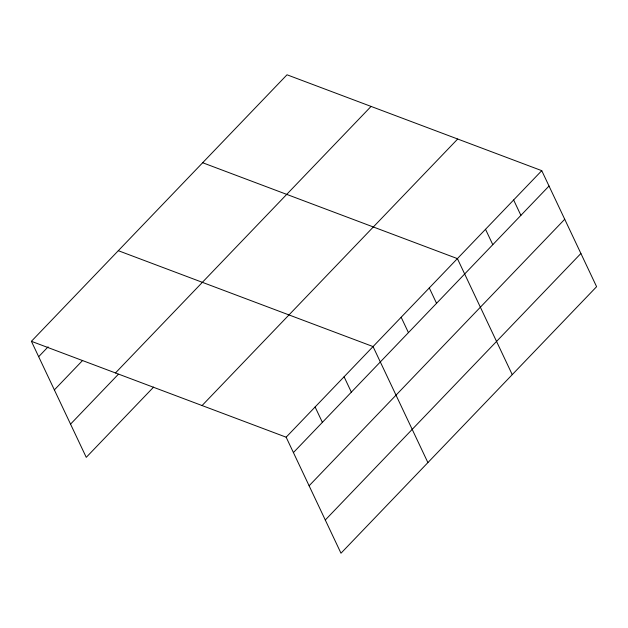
<?xml version="1.0" encoding="UTF-8"?>
<svg xmlns="http://www.w3.org/2000/svg" width="628" height="628" viewBox="0 0 628 628"><rect width="100%" height="100%" fill="white"/><g stroke="black" fill="none" stroke-linecap="round" stroke-linejoin="round"><path stroke-width="0.94" d="M31.4 341.31L287.012 74.787L541.752 170.659L596.6 286.69L340.988 553.213L286.14 437.19L31.4 341.31L86.248 457.341L153.617 387.091M38.669 356.688L48.105 346.852M54.369 389.902L82.668 360.401M115.466 372.954L371.077 106.422M70.548 424.128L118.378 374.249M202.075 405.547L457.686 139.024M286.14 437.19L541.752 170.659M293.409 452.568L549.021 186.037M309.109 485.782L564.721 219.258M325.288 520L580.9 253.476M202.663 162.738L457.404 258.618L512.244 374.641M118.307 250.69L373.048 346.57L427.896 462.593M513.633 199.979L520.902 215.357M485.523 229.299L492.792 244.677M429.285 287.93L436.554 303.316M401.166 317.25L408.435 332.628M344.081 376.776L351.35 392.155M315.107 406.983L322.376 422.361"/></g></svg>
